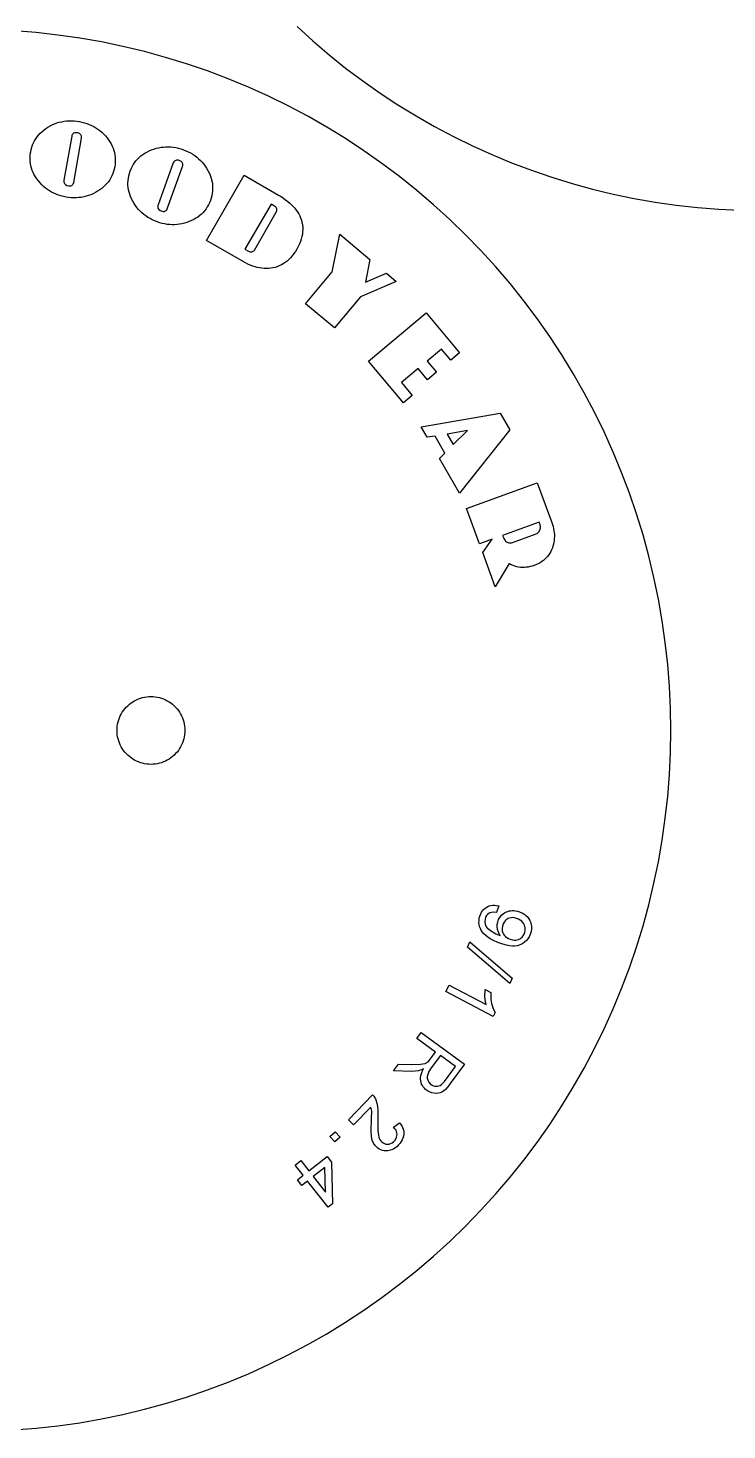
# Model space of a CAD drawing. Header units: metres. Extents: x -31 to 101, y -31 to 83.
# Drawn here: x 2.6 to 33.5, y -30.9 to 31.1 of the extents above; entities that cross this region are included whole.
import ezdxf

# ---------------------------------------------------------------- set-up
doc = ezdxf.new("R2010")
doc.units = ezdxf.units.M

msp = doc.modelspace()

# ---------------------------------------------------------------- linework, layer by layer
for p, q in [((14.4636, 31.131), (15.1606, 30.4967)), ((2.91734, 30.8624), (1.9465, 30.9388)), ((3.88533, 30.7556), (2.91734, 30.8624)), ((4.84946, 30.6183), (3.88533, 30.7556)), ((5.80881, 30.4509), (4.84946, 30.6183)), ((6.76244, 30.2534), (5.80881, 30.4509)), ((15.1606, 30.4967), (15.8773, 29.8846)), ((7.70938, 30.0261), (6.76244, 30.2534)), ((8.64871, 29.7691), (7.70938, 30.0261)), ((9.57951, 29.4827), (8.64871, 29.7691)), ((15.8773, 29.8846), (16.6128, 29.2954)), ((10.5009, 29.1673), (9.57951, 29.4827)), ((11.4118, 28.8231), (10.5009, 29.1673)), ((16.6128, 29.2954), (17.3665, 28.7295)), ((12.3116, 28.4504), (11.4118, 28.8231)), ((17.3665, 28.7295), (18.1375, 28.1876)), ((13.1992, 28.0496), (12.3116, 28.4504)), ((14.0737, 27.6212), (13.1992, 28.0496)), ((18.1375, 28.1876), (18.9252, 27.6702)), ((14.9344, 27.1655), (14.0737, 27.6212)), ((18.9252, 27.6702), (19.7288, 27.1777)), ((3.34296, 26.616), (3.43759, 26.6773)), ((3.43759, 26.6773), (3.53613, 26.7337)), ((3.53613, 26.7337), (3.63614, 26.784)), ((3.63614, 26.784), (3.73759, 26.828)), ((3.73759, 26.828), (3.84053, 26.8659)), ((3.84053, 26.8659), (3.94492, 26.8977)), ((3.94492, 26.8977), (4.05077, 26.9232)), ((4.05077, 26.9232), (4.15808, 26.9427)), ((4.15808, 26.9427), (4.26685, 26.9559)), ((4.26685, 26.9559), (4.37709, 26.9631)), ((4.37709, 26.9631), (4.48878, 26.964)), ((4.48878, 26.964), (4.60194, 26.9588)), ((4.60194, 26.9588), (4.71657, 26.9474)), ((4.71657, 26.9474), (4.83263, 26.9299)), ((4.83263, 26.9299), (4.94785, 26.9067)), ((4.94785, 26.9067), (5.05956, 26.8781)), ((5.05956, 26.8781), (5.16776, 26.8443)), ((5.16776, 26.8443), (5.27248, 26.8052)), ((5.27248, 26.8052), (5.37367, 26.7608)), ((5.37367, 26.7608), (5.47137, 26.7111)), ((5.47137, 26.7111), (5.56555, 26.6561)), ((15.7803, 26.683), (14.9344, 27.1655)), ((16.6106, 26.1742), (15.7803, 26.683)), ((19.7288, 27.1777), (20.5474, 26.7108)), ((20.5474, 26.7108), (21.3803, 26.2698)), ((2.80348, 25.9903), (2.84976, 26.0816)), ((2.84976, 26.0816), (2.90208, 26.1692)), ((2.90208, 26.1692), (2.96045, 26.253)), ((2.96045, 26.253), (3.02486, 26.3331)), ((3.02486, 26.3331), (3.09531, 26.4094)), ((3.09531, 26.4094), (3.17183, 26.482)), ((3.17183, 26.482), (3.25436, 26.5509)), ((3.25436, 26.5509), (3.34296, 26.616)), ((4.49271, 26.2844), (4.14859, 24.3404)), ((4.50708, 26.3261), (4.49271, 26.2844)), ((4.52632, 26.361), (4.50708, 26.3261)), ((4.55037, 26.3892), (4.52632, 26.361)), ((4.57927, 26.4106), (4.55037, 26.3892)), ((4.61302, 26.4253), (4.57927, 26.4106)), ((4.58296, 24.2316), (4.9295, 26.1913)), ((4.6516, 26.4332), (4.61302, 26.4253)), ((4.69501, 26.4344), (4.6516, 26.4332)), ((4.75992, 26.4256), (4.69501, 26.4344)), ((4.8053, 26.4127), (4.75992, 26.4256)), ((4.84378, 26.3951), (4.8053, 26.4127)), ((4.87534, 26.3728), (4.84378, 26.3951)), ((4.89999, 26.3459), (4.87534, 26.3728)), ((4.91772, 26.3142), (4.89999, 26.3459)), ((4.92856, 26.278), (4.91772, 26.3142)), ((4.9325, 26.237), (4.92856, 26.278)), ((4.9295, 26.1913), (4.9325, 26.237)), ((5.56555, 26.6561), (5.65625, 26.5959)), ((5.65625, 26.5959), (5.74344, 26.5304)), ((5.74344, 26.5304), (5.82713, 26.4596)), ((5.82713, 26.4596), (5.90732, 26.3835)), ((5.90732, 26.3835), (5.98399, 26.3021)), ((5.98399, 26.3021), (6.05716, 26.2154)), ((6.05716, 26.2154), (6.12512, 26.1254)), ((6.12512, 26.1254), (6.18608, 26.0339)), ((17.4246, 25.6395), (16.6106, 26.1742)), ((21.3803, 26.2698), (22.2266, 25.8552)), ((2.6546, 25.3741), (2.66322, 25.4801)), ((2.66322, 25.4801), (2.67882, 25.5875)), ((2.67882, 25.5875), (2.70091, 25.6938)), ((2.70091, 25.6938), (2.72906, 25.7964)), ((2.72906, 25.7964), (2.76326, 25.8952)), ((2.76326, 25.8952), (2.80348, 25.9903)), ((6.18608, 26.0339), (6.24013, 25.941)), ((6.24013, 25.941), (6.28717, 25.8466)), ((6.28717, 25.8466), (6.32727, 25.7508)), ((6.32727, 25.7508), (6.3604, 25.6535)), ((6.3604, 25.6535), (6.38658, 25.5548)), ((6.38658, 25.5548), (6.40579, 25.4546)), ((6.40579, 25.4546), (6.41805, 25.3529)), ((7.55161, 25.4078), (7.63425, 25.4707)), ((7.63425, 25.4707), (7.7222, 25.5289)), ((7.7222, 25.5289), (7.81544, 25.5824)), ((7.81544, 25.5824), (7.91399, 25.6311)), ((7.91399, 25.6311), (8.01784, 25.6751)), ((8.01784, 25.6751), (8.12468, 25.7135)), ((8.12468, 25.7135), (8.23187, 25.7456)), ((8.23187, 25.7456), (8.33945, 25.7714)), ((8.33945, 25.7714), (8.4474, 25.7908)), ((8.4474, 25.7908), (8.55571, 25.804)), ((8.55571, 25.804), (8.6644, 25.8108)), ((8.6644, 25.8108), (8.77345, 25.8113)), ((8.77345, 25.8113), (8.88287, 25.8055)), ((8.88287, 25.8055), (8.99268, 25.7934)), ((8.99268, 25.7934), (9.10284, 25.7749)), ((9.10284, 25.7749), (9.21338, 25.7501)), ((9.21338, 25.7501), (9.3243, 25.719)), ((9.3243, 25.719), (9.43555, 25.6816)), ((9.43555, 25.6816), (9.54498, 25.6387)), ((9.54498, 25.6387), (9.65002, 25.5912)), ((9.65002, 25.5912), (9.75072, 25.5391)), ((9.75072, 25.5391), (9.84705, 25.4824)), ((9.84705, 25.4824), (9.939, 25.4211)), ((18.2213, 25.0795), (17.4246, 25.6395)), ((22.2266, 25.8552), (23.0856, 25.4674)), ((23.0856, 25.4674), (23.9563, 25.1067)), ((2.65294, 25.2695), (2.6546, 25.3741)), ((2.65822, 25.1665), (2.65294, 25.2695)), ((2.67047, 25.0648), (2.65822, 25.1665)), ((2.68968, 24.9646), (2.67047, 25.0648)), ((2.71587, 24.8659), (2.68968, 24.9646)), ((2.74899, 24.7686), (2.71587, 24.8659)), ((6.37546, 24.8261), (6.3474, 24.7241)), ((6.39745, 24.9318), (6.37546, 24.8261)), ((6.41304, 25.0393), (6.39745, 24.9318)), ((6.42168, 25.1453), (6.41304, 25.0393)), ((6.41805, 25.3529), (6.42334, 25.2498)), ((6.42334, 25.2498), (6.42168, 25.1453)), ((7.08136, 24.7336), (7.12157, 24.8345)), ((7.12157, 24.8345), (7.1671, 24.9306)), ((7.1671, 24.9306), (7.21794, 25.022)), ((7.21794, 25.022), (7.27405, 25.1086)), ((7.27405, 25.1086), (7.33549, 25.1905)), ((7.33549, 25.1905), (7.40222, 25.2677)), ((7.40222, 25.2677), (7.47426, 25.3401)), ((7.47426, 25.3401), (7.55161, 25.4078)), ((8.98868, 25.1049), (8.31223, 23.2502)), ((8.72112, 23.0677), (9.40269, 24.9374)), ((9.01009, 25.1435), (8.98868, 25.1049)), ((9.0351, 25.1745), (9.01009, 25.1435)), ((9.06367, 25.1981), (9.0351, 25.1745)), ((9.09586, 25.2142), (9.06367, 25.1981)), ((9.13164, 25.2228), (9.09586, 25.2142)), ((9.17102, 25.2239), (9.13164, 25.2228)), ((9.21396, 25.2175), (9.17102, 25.2239)), ((9.27637, 25.1976), (9.21396, 25.2175)), ((9.31882, 25.177), (9.27637, 25.1976)), ((9.35364, 25.153), (9.31882, 25.177)), ((9.38086, 25.1255), (9.35364, 25.153)), ((9.40045, 25.0947), (9.38086, 25.1255)), ((9.41245, 25.0605), (9.40045, 25.0947)), ((9.40269, 24.9374), (9.41356, 24.9819)), ((9.41681, 25.0229), (9.41245, 25.0605)), ((9.41356, 24.9819), (9.41681, 25.0229)), ((9.939, 25.4211), (10.0266, 25.3552)), ((10.0266, 25.3552), (10.1098, 25.2847)), ((10.1098, 25.2847), (10.1886, 25.2097)), ((10.1886, 25.2097), (10.2631, 25.13)), ((10.2631, 25.13), (10.3333, 25.0457)), ((10.3333, 25.0457), (10.399, 24.9568)), ((10.399, 24.9568), (10.4604, 24.8634)), ((10.4604, 24.8634), (10.5174, 24.7654)), ((19.0001, 24.4948), (18.2213, 25.0795)), ((23.9563, 25.1067), (24.8379, 24.7736)), ((2.78909, 24.6728), (2.74899, 24.7686)), ((2.83615, 24.5784), (2.78909, 24.6728)), ((2.89018, 24.4854), (2.83615, 24.5784)), ((2.95116, 24.394), (2.89018, 24.4854)), ((3.0191, 24.304), (2.95116, 24.394)), ((3.09242, 24.2173), (3.0191, 24.304)), ((3.1692, 24.1359), (3.09242, 24.2173)), ((4.14859, 24.3404), (4.1449, 24.3105)), ((4.1449, 24.3105), (4.15076, 24.2425)), ((4.15076, 24.2425), (4.17441, 24.1893)), ((4.17441, 24.1893), (4.21878, 24.1411)), ((4.54944, 24.1565), (4.56865, 24.1908)), ((4.56865, 24.1908), (4.58296, 24.2316)), ((6.05186, 24.1889), (5.98141, 24.1126)), ((6.11626, 24.2689), (6.05186, 24.1889)), ((6.17461, 24.3526), (6.11626, 24.2689)), ((6.22688, 24.4399), (6.17461, 24.3526)), ((6.27312, 24.531), (6.22688, 24.4399)), ((6.31329, 24.6257), (6.27312, 24.531)), ((6.3474, 24.7241), (6.31329, 24.6257)), ((6.98236, 24.2203), (6.98795, 24.3225)), ((6.98389, 24.1183), (6.98236, 24.2203)), ((6.98795, 24.3225), (7.00064, 24.425)), ((7.00064, 24.425), (7.02045, 24.5276)), ((7.02045, 24.5276), (7.04733, 24.6305)), ((7.04733, 24.6305), (7.08136, 24.7336)), ((10.4608, 21.6732), (12.1248, 24.5554)), ((10.5174, 24.7654), (10.5687, 24.6649)), ((10.5687, 24.6649), (10.6129, 24.5642)), ((10.6129, 24.5642), (10.6499, 24.4633)), ((10.6499, 24.4633), (10.6799, 24.3622)), ((10.6799, 24.3622), (10.7027, 24.2609)), ((10.7027, 24.2609), (10.7185, 24.1593)), ((12.1248, 24.5554), (13.6429, 23.6789)), ((19.7601, 23.8859), (19.0001, 24.4948)), ((24.8379, 24.7736), (25.7295, 24.4683)), ((25.7295, 24.4683), (26.6303, 24.1912)), ((26.6303, 24.1912), (27.5393, 23.9425)), ((3.24948, 24.0598), (3.1692, 24.1359)), ((3.33325, 23.989), (3.24948, 24.0598)), ((3.42049, 23.9234), (3.33325, 23.989)), ((3.51118, 23.8632), (3.42049, 23.9234)), ((3.60539, 23.8082), (3.51118, 23.8632)), ((3.70305, 23.7585), (3.60539, 23.8082)), ((3.80421, 23.7141), (3.70305, 23.7585)), ((3.90884, 23.6751), (3.80421, 23.7141)), ((4.01697, 23.6413), (3.90884, 23.6751)), ((4.12857, 23.6127), (4.01697, 23.6413)), ((4.24362, 23.5895), (4.12857, 23.6127)), ((4.21878, 24.1411), (4.28564, 24.103)), ((4.35985, 23.572), (4.24362, 23.5895)), ((4.28564, 24.103), (4.3797, 24.0852)), ((4.47458, 23.5606), (4.35985, 23.572)), ((4.3797, 24.0852), (4.42346, 24.0862)), ((4.42346, 24.0862), (4.46233, 24.0938)), ((4.46233, 24.0938), (4.49628, 24.1081)), ((4.49628, 24.1081), (4.52531, 24.129)), ((4.52531, 24.129), (4.54944, 24.1565)), ((4.80994, 23.5637), (4.69963, 23.5564)), ((4.91876, 23.5771), (4.80994, 23.5637)), ((5.02608, 23.5966), (4.91876, 23.5771)), ((5.13194, 23.6224), (5.02608, 23.5966)), ((5.23633, 23.6544), (5.13194, 23.6224)), ((5.33922, 23.6925), (5.23633, 23.6544)), ((5.44063, 23.7368), (5.33922, 23.6925)), ((5.54057, 23.7873), (5.44063, 23.7368)), ((5.63902, 23.844), (5.54057, 23.7873)), ((5.7337, 23.9056), (5.63902, 23.844)), ((5.82233, 23.971), (5.7337, 23.9056)), ((5.90491, 24.0399), (5.82233, 23.971)), ((5.98141, 24.1126), (5.90491, 24.0399)), ((6.99252, 24.0165), (6.98389, 24.1183)), ((7.00826, 23.9149), (6.99252, 24.0165)), ((7.0311, 23.8136), (7.00826, 23.9149)), ((7.06107, 23.7125), (7.0311, 23.8136)), ((7.09813, 23.6116), (7.06107, 23.7125)), ((7.1423, 23.5109), (7.09813, 23.6116)), ((10.6906, 23.6482), (10.6637, 23.5453)), ((10.7104, 23.7508), (10.6906, 23.6482)), ((10.723, 23.8533), (10.7104, 23.7508)), ((10.7185, 24.1593), (10.7271, 24.0575)), ((10.7286, 23.9555), (10.723, 23.8533)), ((10.7271, 24.0575), (10.7286, 23.9555)), ((13.6429, 23.6789), (13.7546, 23.6118)), ((13.7546, 23.6118), (13.8602, 23.543)), ((20.5007, 23.2534), (19.7601, 23.8859)), ((27.5393, 23.9425), (28.4557, 23.7225)), ((28.4557, 23.7225), (29.3786, 23.5314)), ((4.58784, 23.5554), (4.47458, 23.5606)), ((4.69963, 23.5564), (4.58784, 23.5554)), ((7.19357, 23.4105), (7.1423, 23.5109)), ((7.25073, 23.3124), (7.19357, 23.4105)), ((7.31221, 23.2189), (7.25073, 23.3124)), ((7.37805, 23.13), (7.31221, 23.2189)), ((7.44824, 23.0457), (7.37805, 23.13)), ((7.52277, 22.966), (7.44824, 23.0457)), ((7.60164, 22.8909), (7.52277, 22.966)), ((8.30341, 23.2214), (8.29736, 23.1534)), ((8.29736, 23.1534), (8.31142, 23.097)), ((8.31223, 23.2502), (8.30341, 23.2214)), ((8.31142, 23.097), (8.34674, 23.0417)), ((8.34674, 23.0417), (8.40598, 22.9926)), ((8.40598, 22.9926), (8.49551, 22.9588)), ((8.49551, 22.9588), (8.53879, 22.9521)), ((8.53879, 22.9521), (8.57837, 22.9529)), ((8.57837, 22.9529), (8.61429, 22.961)), ((8.61429, 22.961), (8.64651, 22.9766)), ((8.64651, 22.9766), (8.67506, 22.9995)), ((8.67506, 22.9995), (8.69992, 23.0299)), ((8.69992, 23.0299), (8.72112, 23.0677)), ((10.3762, 22.9874), (10.3096, 22.9104)), ((10.4376, 23.069), (10.3762, 22.9874)), ((10.4936, 23.1553), (10.4376, 23.069)), ((10.5443, 23.2462), (10.4936, 23.1553)), ((10.5896, 23.3419), (10.5443, 23.2462)), ((10.6296, 23.4422), (10.5896, 23.3419)), ((10.6637, 23.5453), (10.6296, 23.4422)), ((13.3114, 23.2826), (12.1564, 21.282)), ((13.4706, 23.1892), (13.3114, 23.2826)), ((13.5079, 23.1604), (13.4706, 23.1892)), ((13.5372, 23.13), (13.5079, 23.1604)), ((13.5583, 23.0981), (13.5372, 23.13)), ((13.5424, 22.9148), (13.5618, 22.9546)), ((13.5713, 23.0645), (13.5583, 23.0981)), ((13.5618, 22.9546), (13.5731, 22.9928)), ((13.5762, 23.0294), (13.5713, 23.0645)), ((13.5731, 22.9928), (13.5762, 23.0294)), ((13.8602, 23.543), (13.9596, 23.4724)), ((13.9596, 23.4724), (14.0529, 23.4002)), ((14.0529, 23.4002), (14.1402, 23.3262)), ((14.1402, 23.3262), (14.2213, 23.2505)), ((14.2213, 23.2505), (14.2964, 23.1731)), ((14.2964, 23.1731), (14.3653, 23.0939)), ((14.3653, 23.0939), (14.4281, 23.013)), ((14.4281, 23.013), (14.4848, 22.9305)), ((21.2209, 22.598), (20.5007, 23.2534)), ((29.3786, 23.5314), (30.307, 23.3694)), ((30.307, 23.3694), (31.24, 23.2366)), ((31.24, 23.2366), (32.1768, 23.1331)), ((32.1768, 23.1331), (33.1163, 23.0592)), ((33.1163, 23.0592), (34.0577, 23.0148)), ((7.68486, 22.8204), (7.60164, 22.8909)), ((7.77243, 22.7545), (7.68486, 22.8204)), ((7.86433, 22.6933), (7.77243, 22.7545)), ((7.9606, 22.6366), (7.86433, 22.6933)), ((8.0612, 22.5845), (7.9606, 22.6366)), ((8.16615, 22.5371), (8.0612, 22.5845)), ((8.27542, 22.4942), (8.16615, 22.5371)), ((8.38684, 22.4568), (8.27542, 22.4942)), ((8.49786, 22.4257), (8.38684, 22.4568)), ((8.60851, 22.4009), (8.49786, 22.4257)), ((8.71877, 22.3825), (8.60851, 22.4009)), ((8.82864, 22.3704), (8.71877, 22.3825)), ((8.93814, 22.3647), (8.82864, 22.3704)), ((9.04724, 22.3654), (8.93814, 22.3647)), ((9.15596, 22.3724), (9.04724, 22.3654)), ((9.26431, 22.3857), (9.15596, 22.3724)), ((9.37227, 22.4054), (9.26431, 22.3857)), ((9.47984, 22.4314), (9.37227, 22.4054)), ((9.58702, 22.4638), (9.47984, 22.4314)), ((9.69383, 22.5026), (9.58702, 22.4638)), ((9.79778, 22.5468), (9.69383, 22.5026)), ((9.89639, 22.5957), (9.79778, 22.5468)), ((9.98969, 22.6493), (9.89639, 22.5957)), ((10.0777, 22.7076), (9.98969, 22.6493)), ((10.1603, 22.7705), (10.0777, 22.7076)), ((10.2376, 22.8381), (10.1603, 22.7705)), ((10.3096, 22.9104), (10.2376, 22.8381)), ((12.5759, 21.243), (13.5424, 22.9148)), ((14.4848, 22.9305), (14.5354, 22.8461)), ((14.5354, 22.8461), (14.5799, 22.7601)), ((14.5799, 22.7601), (14.6183, 22.6723)), ((14.6183, 22.6723), (14.654, 22.5723)), ((14.654, 22.5723), (14.6816, 22.4713)), ((14.6816, 22.4713), (14.6924, 22.4203)), ((14.6924, 22.4203), (14.7012, 22.3692)), ((14.7012, 22.3692), (14.7079, 22.3177)), ((21.9203, 21.9203), (21.2209, 22.598)), ((14.6489, 21.7348), (14.6119, 21.6255)), ((14.6778, 21.8431), (14.6489, 21.7348)), ((14.6986, 21.9504), (14.6778, 21.8431)), ((14.7114, 22.0567), (14.6986, 21.9504)), ((14.7079, 22.3177), (14.7126, 22.266)), ((14.716, 22.1619), (14.7114, 22.0567)), ((14.7126, 22.266), (14.7153, 22.2141)), ((14.7153, 22.2141), (14.716, 22.1619)), ((16.02, 20.2762), (16.3609, 21.9457)), ((16.3609, 21.9457), (17.6908, 20.8298)), ((22.598, 21.2209), (21.9203, 21.9203)), ((12.0768, 20.7403), (10.4608, 21.6732)), ((12.1564, 21.282), (12.3131, 21.1916)), ((12.3131, 21.1916), (12.3412, 21.1802)), ((12.3412, 21.1802), (12.394, 21.1659)), ((12.394, 21.1659), (12.4307, 21.1628)), ((12.4307, 21.1628), (12.4648, 21.166)), ((12.4648, 21.166), (12.4963, 21.1756)), ((12.4963, 21.1756), (12.5254, 21.1917)), ((12.5254, 21.1917), (12.5519, 21.2142)), ((12.5519, 21.2142), (12.5759, 21.243)), ((14.3207, 21.0865), (14.2505, 20.9944)), ((14.388, 21.1854), (14.3207, 21.0865)), ((14.4525, 21.2912), (14.388, 21.1854)), ((14.5137, 21.4036), (14.4525, 21.2912)), ((14.5669, 21.5151), (14.5137, 21.4036)), ((14.6119, 21.6255), (14.5669, 21.5151)), ((23.2534, 20.5007), (22.598, 21.2209)), ((12.1844, 20.6809), (12.0768, 20.7403)), ((12.291, 20.6278), (12.1844, 20.6809)), ((12.3965, 20.5808), (12.291, 20.6278)), ((12.5009, 20.5401), (12.3965, 20.5808)), ((12.6042, 20.5056), (12.5009, 20.5401)), ((12.7064, 20.4774), (12.6042, 20.5056)), ((12.8075, 20.4553), (12.7064, 20.4774)), ((13.4903, 20.4765), (13.3915, 20.4535)), ((13.5861, 20.5065), (13.4903, 20.4765)), ((13.6792, 20.5434), (13.5861, 20.5065)), ((13.7693, 20.5871), (13.6792, 20.5434)), ((13.8567, 20.6378), (13.7693, 20.5871)), ((13.9411, 20.6953), (13.8567, 20.6378)), ((14.0228, 20.7598), (13.9411, 20.6953)), ((14.1015, 20.8311), (14.0228, 20.7598)), ((14.1774, 20.9093), (14.1015, 20.8311)), ((14.2505, 20.9944), (14.1774, 20.9093)), ((17.6908, 20.8298), (17.4953, 19.819)), ((23.8859, 19.7601), (23.2534, 20.5007)), ((12.9076, 20.4395), (12.8075, 20.4553)), ((13.0065, 20.4298), (12.9076, 20.4395)), ((13.1044, 20.4264), (13.0065, 20.4298)), ((13.2012, 20.4292), (13.1044, 20.4264)), ((13.2969, 20.4382), (13.2012, 20.4292)), ((13.3915, 20.4535), (13.2969, 20.4382)), ((14.8437, 18.8744), (16.02, 20.2762)), ((18.8513, 19.856), (17.2671, 19.1737)), ((17.4953, 19.819), (18.4208, 20.2173)), ((18.4208, 20.2173), (18.8513, 19.856)), ((24.4948, 19.0001), (23.8859, 19.7601)), ((16.1184, 17.8048), (14.8437, 18.8744)), ((17.2671, 19.1737), (16.1184, 17.8048)), ((25.0795, 18.2213), (24.4948, 19.0001)), ((17.6271, 16.3302), (20.1765, 18.4694)), ((20.1765, 18.4694), (21.6575, 16.7044)), ((25.6395, 17.4246), (25.0795, 18.2213)), ((26.1742, 16.6106), (25.6395, 17.4246)), ((20.8562, 16.8675), (20.2142, 16.3288)), ((21.2675, 16.3772), (20.8562, 16.8675)), ((19.1698, 14.4917), (17.6271, 16.3302)), ((20.2142, 16.3288), (20.6256, 15.8386)), ((21.6575, 16.7044), (21.2675, 16.3772)), ((26.683, 15.7803), (26.1742, 16.6106)), ((19.8243, 16.0017), (19.0866, 15.3827)), ((20.2357, 15.5114), (19.8243, 16.0017)), ((20.6256, 15.8386), (20.2357, 15.5114)), ((27.1655, 14.9344), (26.683, 15.7803)), ((19.0866, 15.3827), (19.5597, 14.8189)), ((27.6212, 14.0737), (27.1655, 14.9344)), ((19.5597, 14.8189), (19.1698, 14.4917)), ((19.9613, 13.4259), (23.4534, 14.0334)), ((23.4534, 14.0334), (23.8764, 13.3008)), ((28.0496, 13.1992), (27.6212, 14.0737)), ((20.2258, 12.9678), (19.9613, 13.4259)), ((22.0022, 13.2671), (21.1043, 13.1102)), ((21.1043, 13.1102), (21.3753, 12.6408)), ((21.3753, 12.6408), (22.0022, 13.2671)), ((23.8764, 13.3008), (21.6508, 10.4997)), ((28.4504, 12.3116), (28.0496, 13.1992)), ((20.5701, 13.0176), (20.2258, 12.9678)), ((21.0035, 12.2668), (20.5701, 13.0176)), ((20.7693, 12.0265), (21.0035, 12.2668)), ((21.6508, 10.4997), (20.7693, 12.0265)), ((28.8231, 11.4118), (28.4504, 12.3116)), ((29.1673, 10.5009), (28.8231, 11.4118)), ((21.9666, 9.81845), (25.0911, 10.9557)), ((25.0911, 10.9557), (25.7303, 9.1994)), ((29.4827, 9.57951), (29.1673, 10.5009)), ((22.5358, 8.25481), (21.9666, 9.81845)), ((29.7691, 8.64871), (29.4827, 9.57951)), ((25.1819, 9.21793), (23.5581, 8.62692)), ((23.997, 8.31052), (25.0358, 8.6882)), ((25.0358, 8.6882), (25.0901, 8.71628)), ((25.0901, 8.71628), (25.1362, 8.7538)), ((25.1362, 8.7538), (25.1738, 8.80077)), ((25.1738, 8.80077), (25.2073, 8.86749)), ((25.2251, 9.09264), (25.1819, 9.21793)), ((25.2073, 8.86749), (25.2302, 8.95061)), ((25.2349, 9.02217), (25.2251, 9.09264)), ((25.2302, 8.95061), (25.2349, 9.02217)), ((25.7303, 9.1994), (25.7618, 9.10666)), ((25.7618, 9.10666), (25.7884, 9.01497)), ((25.7884, 9.01497), (25.8102, 8.9243)), ((25.8102, 8.9243), (25.827, 8.83466)), ((25.827, 8.83466), (25.839, 8.74605)), ((25.839, 8.74605), (25.8461, 8.65848)), ((23.0977, 8.45934), (22.5358, 8.25481)), ((22.676, 7.86954), (23.0977, 8.45934)), ((23.5581, 8.62692), (23.591, 8.53801)), ((23.591, 8.53801), (23.6132, 8.48836)), ((23.6132, 8.48836), (23.6375, 8.44429)), ((23.6375, 8.44429), (23.664, 8.40581)), ((23.664, 8.40581), (23.6925, 8.37289)), ((23.6925, 8.37289), (23.7232, 8.34557)), ((23.7232, 8.34557), (23.756, 8.32382)), ((23.756, 8.32382), (23.7909, 8.30766)), ((23.7909, 8.30766), (23.8279, 8.29707)), ((23.8279, 8.29707), (23.867, 8.29207)), ((23.867, 8.29207), (23.9082, 8.29263)), ((23.9082, 8.29263), (23.9515, 8.29878)), ((23.9515, 8.29878), (23.997, 8.31052)), ((25.7589, 8.0743), (25.7258, 7.99049)), ((25.786, 8.15466), (25.7589, 8.0743)), ((25.8082, 8.23605), (25.786, 8.15466)), ((25.8255, 8.31848), (25.8082, 8.23605)), ((25.838, 8.40193), (25.8255, 8.31848)), ((25.8456, 8.4864), (25.838, 8.40193)), ((25.8483, 8.57193), (25.8456, 8.4864)), ((25.8461, 8.65848), (25.8483, 8.57193)), ((30.0261, 7.70938), (29.7691, 8.64871)), ((23.2307, 6.34537), (22.676, 7.86954)), ((25.2911, 7.46474), (25.2155, 7.4171)), ((25.3621, 7.5164), (25.2911, 7.46474)), ((25.4282, 7.57207), (25.3621, 7.5164)), ((25.4897, 7.63174), (25.4282, 7.57207)), ((25.5464, 7.69547), (25.4897, 7.63174)), ((25.5984, 7.7632), (25.5464, 7.69547)), ((25.6456, 7.83495), (25.5984, 7.7632)), ((25.6881, 7.91071), (25.6456, 7.83495)), ((25.7258, 7.99049), (25.6881, 7.91071)), ((30.2534, 6.76244), (30.0261, 7.70938)), ((23.8463, 7.37607), (23.2307, 6.34537)), ((23.8643, 7.36453), (23.8463, 7.37607)), ((23.9432, 7.32443), (23.8643, 7.36453)), ((24.0229, 7.29016), (23.9432, 7.32443)), ((24.1035, 7.26172), (24.0229, 7.29016)), ((24.1851, 7.23912), (24.1035, 7.26172)), ((24.2676, 7.22235), (24.1851, 7.23912)), ((24.3509, 7.21143), (24.2676, 7.22235)), ((24.4352, 7.20633), (24.3509, 7.21143)), ((24.5204, 7.20708), (24.4352, 7.20633)), ((24.6066, 7.21365), (24.5204, 7.20708)), ((24.6936, 7.22606), (24.6066, 7.21365)), ((24.7815, 7.24431), (24.6936, 7.22606)), ((24.8703, 7.26839), (24.7815, 7.24431)), ((24.9601, 7.29831), (24.8703, 7.26839)), ((25.05, 7.33389), (24.9601, 7.29831)), ((25.1351, 7.37349), (25.05, 7.33389)), ((25.2155, 7.4171), (25.1351, 7.37349)), ((30.4509, 5.80881), (30.2534, 6.76244)), ((30.6183, 4.84946), (30.4509, 5.80881)), ((30.7556, 3.88533), (30.6183, 4.84946)), ((30.8624, 2.91734), (30.7556, 3.88533)), ((30.9388, 1.9465), (30.8624, 2.91734)), ((30.9847, 0.973724), (30.9388, 1.9465)), ((7.11832, 1.21352), (7.19626, 1.26648)), ((7.19626, 1.26648), (7.27736, 1.31445)), ((7.27736, 1.31445), (7.36133, 1.35724)), ((7.36133, 1.35724), (7.4478, 1.39465)), ((7.4478, 1.39465), (7.53647, 1.42657)), ((7.53647, 1.42657), (7.62695, 1.45287)), ((7.62695, 1.45287), (7.71892, 1.47342)), ((7.71892, 1.47342), (7.812, 1.48816)), ((7.812, 1.48816), (7.90581, 1.49704)), ((7.90581, 1.49704), (8, 1.5)), ((8, 1.5), (8.09418, 1.49704)), ((8.09418, 1.49704), (8.18799, 1.48816)), ((8.18799, 1.48816), (8.28107, 1.47342)), ((8.28107, 1.47342), (8.37303, 1.45287)), ((8.37303, 1.45287), (8.46352, 1.42657)), ((8.46352, 1.42657), (8.55219, 1.39465)), ((8.55219, 1.39465), (8.63866, 1.35724)), ((8.63866, 1.35724), (8.72263, 1.31445)), ((8.72263, 1.31445), (8.80373, 1.26648)), ((8.80373, 1.26648), (8.88167, 1.21352)), ((6.60533, 0.552185), (6.64275, 0.638657)), ((6.64275, 0.638657), (6.68553, 0.722626)), ((6.68553, 0.722626), (6.73351, 0.803726)), ((6.73351, 0.803726), (6.78647, 0.881668)), ((6.78647, 0.881668), (6.84422, 0.956131)), ((6.84422, 0.956131), (6.90654, 1.02681)), ((6.90654, 1.02681), (6.97318, 1.09344)), ((6.97318, 1.09344), (7.04385, 1.15576)), ((7.04385, 1.15576), (7.11832, 1.21352)), ((8.88167, 1.21352), (8.95613, 1.15576)), ((8.95613, 1.15576), (9.02681, 1.09344)), ((9.02681, 1.09344), (9.09344, 1.02681)), ((9.09344, 1.02681), (9.15576, 0.956131)), ((9.15576, 0.956131), (9.21352, 0.881668)), ((9.21352, 0.881668), (9.26648, 0.803726)), ((9.26648, 0.803726), (9.31445, 0.722626)), ((9.31445, 0.722626), (9.35724, 0.638657)), ((9.35724, 0.638657), (9.39465, 0.552185)), ((31, 0), (30.9847, 0.973724)), ((6.5, 0), (6.50294, 0.094177)), ((6.50294, -0.094177), (6.5, 0)), ((6.50294, 0.094177), (6.51183, 0.187988)), ((6.51183, 0.187988), (6.52657, 0.281067)), ((6.52657, 0.281067), (6.54712, 0.373032)), ((6.54712, 0.373032), (6.57341, 0.463516)), ((6.57341, 0.463516), (6.60533, 0.552185)), ((9.39465, 0.552185), (9.42657, 0.463516)), ((9.42657, 0.463516), (9.45287, 0.373032)), ((9.45287, 0.373032), (9.47342, 0.281067)), ((9.47342, 0.281067), (9.48816, 0.187988)), ((9.48816, 0.187988), (9.49704, 0.094177)), ((9.49704, 0.094177), (9.5, 0)), ((9.5, 0), (9.49704, -0.094177)), ((30.9847, -0.973724), (31, 0)), ((6.51183, -0.187988), (6.50294, -0.094177)), ((6.52657, -0.281067), (6.51183, -0.187988)), ((6.54712, -0.373032), (6.52657, -0.281067)), ((6.57341, -0.463516), (6.54712, -0.373032)), ((6.60533, -0.552185), (6.57341, -0.463516)), ((6.64275, -0.638657), (6.60533, -0.552185)), ((9.39465, -0.552185), (9.35724, -0.638657)), ((9.42657, -0.463516), (9.39465, -0.552185)), ((9.45287, -0.373032), (9.42657, -0.463516)), ((9.47342, -0.281067), (9.45287, -0.373032)), ((9.48816, -0.187988), (9.47342, -0.281067)), ((9.49704, -0.094177), (9.48816, -0.187988)), ((6.68553, -0.722626), (6.64275, -0.638657)), ((6.73351, -0.803726), (6.68553, -0.722626)), ((6.78647, -0.881668), (6.73351, -0.803726)), ((6.84422, -0.956131), (6.78647, -0.881668)), ((6.90654, -1.02681), (6.84422, -0.956131)), ((6.97318, -1.09344), (6.90654, -1.02681)), ((7.04385, -1.15576), (6.97318, -1.09344)), ((7.11832, -1.21352), (7.04385, -1.15576)), ((7.19626, -1.26648), (7.11832, -1.21352)), ((8.88167, -1.21352), (8.80373, -1.26648)), ((8.95613, -1.15576), (8.88167, -1.21352)), ((9.02681, -1.09344), (8.95613, -1.15576)), ((9.09344, -1.02681), (9.02681, -1.09344)), ((9.15576, -0.956131), (9.09344, -1.02681)), ((9.21352, -0.881668), (9.15576, -0.956131)), ((9.26648, -0.803726), (9.21352, -0.881668)), ((9.31445, -0.722626), (9.26648, -0.803726)), ((9.35724, -0.638657), (9.31445, -0.722626)), ((30.9388, -1.9465), (30.9847, -0.973724)), ((7.27736, -1.31445), (7.19626, -1.26648)), ((7.36133, -1.35724), (7.27736, -1.31445)), ((7.4478, -1.39465), (7.36133, -1.35724)), ((7.53647, -1.42657), (7.4478, -1.39465)), ((7.62695, -1.45287), (7.53647, -1.42657)), ((7.71892, -1.47342), (7.62695, -1.45287)), ((7.812, -1.48816), (7.71892, -1.47342)), ((7.90581, -1.49704), (7.812, -1.48816)), ((8, -1.5), (7.90581, -1.49704)), ((8.09418, -1.49704), (8, -1.5)), ((8.18799, -1.48816), (8.09418, -1.49704)), ((8.28107, -1.47342), (8.18799, -1.48816)), ((8.37303, -1.45287), (8.28107, -1.47342)), ((8.46352, -1.42657), (8.37303, -1.45287)), ((8.55219, -1.39465), (8.46352, -1.42657)), ((8.63866, -1.35724), (8.55219, -1.39465)), ((8.72263, -1.31445), (8.63866, -1.35724)), ((8.80373, -1.26648), (8.72263, -1.31445)), ((30.8624, -2.91734), (30.9388, -1.9465)), ((30.7556, -3.88533), (30.8624, -2.91734)), ((30.6183, -4.84946), (30.7556, -3.88533)), ((30.4509, -5.80881), (30.6183, -4.84946)), ((30.2534, -6.76244), (30.4509, -5.80881)), ((30.0261, -7.70938), (30.2534, -6.76244)), ((22.5891, -8.11479), (22.626, -8.04239)), ((22.626, -8.04239), (22.6687, -7.97728)), ((22.6687, -7.97728), (22.7173, -7.91948)), ((22.7173, -7.91948), (22.7717, -7.86896)), ((22.7717, -7.86896), (22.8318, -7.82576)), ((22.8318, -7.82576), (22.8977, -7.78998)), ((22.8977, -7.78998), (22.9678, -7.76259)), ((22.9678, -7.76259), (23.0417, -7.7437)), ((23.0717, -8.04956), (22.9969, -8.06805)), ((23.0417, -7.7437), (23.1193, -7.73334)), ((23.1585, -8.04491), (23.0717, -8.04956)), ((23.1193, -7.73334), (23.2007, -7.73149)), ((23.2726, -8.05647), (23.1585, -8.04491)), ((23.2007, -7.73149), (23.2858, -7.73816)), ((23.288, -8.0592), (23.2726, -8.05647)), ((23.2858, -7.73816), (23.3975, -7.75848)), ((23.3975, -7.75848), (23.288, -8.0592)), ((23.6472, -8.0692), (23.7251, -8.0278)), ((23.7251, -8.0278), (23.7871, -8.00291)), ((23.7871, -8.00291), (23.8506, -7.98439)), ((23.8506, -7.98439), (23.9154, -7.97218)), ((23.9154, -7.97218), (23.9818, -7.96629)), ((23.9818, -7.96629), (24.0495, -7.96675)), ((24.0495, -7.96675), (24.1187, -7.97354)), ((24.1187, -7.97354), (24.2132, -7.99243)), ((24.2132, -7.99243), (24.3102, -8.02258)), ((24.3102, -8.02258), (24.4069, -8.06326)), ((29.7691, -8.64871), (30.0261, -7.70938)), ((22.5114, -8.49306), (22.5137, -8.40079)), ((22.5203, -8.58401), (22.5114, -8.49306)), ((22.5137, -8.40079), (22.5273, -8.30716)), ((22.5406, -8.67368), (22.5203, -8.58401)), ((22.5273, -8.30716), (22.5521, -8.21222)), ((22.5722, -8.76083), (22.5406, -8.67368)), ((22.5521, -8.21222), (22.5891, -8.11479)), ((22.7785, -8.35234), (22.7681, -8.46535)), ((22.7681, -8.46535), (22.7811, -8.56918)), ((22.8078, -8.25731), (22.7785, -8.35234)), ((22.7811, -8.56918), (22.812, -8.65099)), ((22.8429, -8.19124), (22.8078, -8.25731)), ((22.812, -8.65099), (22.8548, -8.71204)), ((22.8877, -8.13704), (22.8429, -8.19124)), ((22.9422, -8.09471), (22.8877, -8.13704)), ((22.9969, -8.06805), (22.9422, -8.09471)), ((23.3173, -8.69073), (23.3204, -8.58577)), ((23.3204, -8.58577), (23.3407, -8.48184)), ((23.3407, -8.48184), (23.383, -8.36775)), ((23.383, -8.36775), (23.4241, -8.29089)), ((23.4241, -8.29089), (23.4729, -8.22151)), ((23.4729, -8.22151), (23.5146, -8.17438)), ((23.5146, -8.17438), (23.577, -8.11807)), ((23.5465, -8.66824), (23.5338, -8.74078)), ((23.5504, -8.65353), (23.5465, -8.66824)), ((23.5846, -8.55939), (23.5504, -8.65353)), ((23.577, -8.11807), (23.6472, -8.0692)), ((23.623, -8.48582), (23.5846, -8.55939)), ((23.6678, -8.42355), (23.623, -8.48582)), ((23.7083, -8.3819), (23.6678, -8.42355)), ((23.7529, -8.34747), (23.7083, -8.3819)), ((23.8016, -8.3203), (23.7529, -8.34747)), ((23.8672, -8.29639), (23.8016, -8.3203)), ((23.9355, -8.28317), (23.8672, -8.29639)), ((24.0062, -8.28059), (23.9355, -8.28317)), ((24.0793, -8.28865), (24.0062, -8.28059)), ((24.1702, -8.31238), (24.0793, -8.28865)), ((24.2673, -8.35268), (24.1702, -8.31238)), ((24.3395, -8.39441), (24.2673, -8.35268)), ((24.4021, -8.44298), (24.3395, -8.39441)), ((24.4552, -8.49841), (24.4021, -8.44298)), ((24.4069, -8.06326), (24.473, -8.09868)), ((24.4989, -8.56068), (24.4552, -8.49841)), ((24.473, -8.09868), (24.5338, -8.13831)), ((24.5264, -8.61507), (24.4989, -8.56068)), ((24.5458, -8.67155), (24.5264, -8.61507)), ((24.5338, -8.13831), (24.5892, -8.18213)), ((24.5568, -8.73003), (24.5458, -8.67155)), ((24.5892, -8.18213), (24.6391, -8.23018)), ((24.6391, -8.23018), (24.6837, -8.28242)), ((24.6837, -8.28242), (24.7228, -8.33887)), ((24.7228, -8.33887), (24.7565, -8.39952)), ((24.7565, -8.39952), (24.7847, -8.46382)), ((24.7847, -8.46382), (24.8066, -8.52917)), ((24.8066, -8.52917), (24.8221, -8.59531)), ((24.8221, -8.59531), (24.8313, -8.6622)), ((24.8313, -8.6622), (24.8341, -8.72987)), ((29.4827, -9.57951), (29.7691, -8.64871)), ((22.615, -8.84436), (22.5722, -8.76083)), ((22.669, -8.92421), (22.615, -8.84436)), ((22.7342, -9.00043), (22.669, -8.92421)), ((22.8105, -9.07298), (22.7342, -9.00043)), ((22.9003, -9.14265), (22.8105, -9.07298)), ((22.8548, -8.71204), (22.9768, -8.81895)), ((23.0051, -9.20995), (22.9003, -9.14265)), ((22.9768, -8.81895), (23.2611, -8.99704)), ((23.1507, -9.28749), (23.0051, -9.20995)), ((23.348, -9.37363), (23.1507, -9.28749)), ((23.2611, -8.99704), (23.4561, -9.07387)), ((23.3339, -8.80957), (23.3173, -8.69073)), ((23.3685, -8.92105), (23.3339, -8.80957)), ((23.4201, -9.02219), (23.3685, -8.92105)), ((23.4561, -9.07387), (23.4201, -9.02219)), ((23.5338, -8.74078), (23.5323, -8.81155)), ((23.5323, -8.81155), (23.5419, -8.88058)), ((23.5419, -8.88058), (23.5628, -8.94786)), ((23.5628, -8.94786), (23.5949, -9.01279)), ((23.5949, -9.01279), (23.6283, -9.06036)), ((23.6283, -9.06036), (23.6795, -9.11382)), ((23.6795, -9.11382), (23.7412, -9.16055)), ((23.7412, -9.16055), (23.8135, -9.20058)), ((23.8135, -9.20058), (23.8961, -9.23381)), ((23.8961, -9.23381), (23.9957, -9.26091)), ((23.9957, -9.26091), (24.0744, -9.27148)), ((24.0744, -9.27148), (24.1494, -9.27113)), ((24.1494, -9.27113), (24.2205, -9.25989)), ((24.2205, -9.25989), (24.2878, -9.23773)), ((24.2878, -9.23773), (24.3376, -9.21236)), ((24.3376, -9.21236), (24.3828, -9.18011)), ((24.3828, -9.18011), (24.4235, -9.14102)), ((24.4235, -9.14102), (24.4679, -9.08253)), ((24.4679, -9.08253), (24.5052, -9.01335)), ((24.5052, -9.01335), (24.5353, -8.93355)), ((24.6091, -9.29135), (24.5323, -9.36317)), ((24.5353, -8.93355), (24.554, -8.85283)), ((24.554, -8.85283), (24.5596, -8.79045)), ((24.5596, -8.79045), (24.5568, -8.73003)), ((24.6752, -9.21109), (24.6091, -9.29135)), ((24.7305, -9.12239), (24.6752, -9.21109)), ((24.7751, -9.02522), (24.7305, -9.12239)), ((24.8042, -8.93748), (24.7751, -9.02522)), ((24.8205, -8.86751), (24.8042, -8.93748)), ((24.8305, -8.79829), (24.8205, -8.86751)), ((24.8341, -8.72987), (24.8305, -8.79829)), ((22.0014, -9.59024), (22.1088, -9.34904)), ((23.8783, -11.1965), (22.0014, -9.59024)), ((22.1088, -9.34904), (23.9857, -10.9553)), ((23.5616, -9.45023), (23.348, -9.37363)), ((23.7279, -9.49727), (23.5616, -9.45023)), ((23.8776, -9.52669), (23.7279, -9.49727)), ((23.9896, -9.53775), (23.8776, -9.52669)), ((24.0901, -9.53659), (23.9896, -9.53775)), ((24.2003, -9.52126), (24.0901, -9.53659)), ((24.287, -9.49832), (24.2003, -9.52126)), ((24.3689, -9.4662), (24.287, -9.49832)), ((24.446, -9.42487), (24.3689, -9.4662)), ((24.5323, -9.36317), (24.446, -9.42487)), ((29.1673, -10.5009), (29.4827, -9.57951)), ((28.8231, -11.4118), (29.1673, -10.5009)), ((23.9857, -10.9553), (23.8783, -11.1965)), ((21.0442, -11.5429), (21.1944, -11.2604)), ((23.135, -12.6546), (21.0442, -11.5429)), ((21.1944, -11.2604), (22.8234, -12.1266)), ((22.7739, -11.7619), (22.7857, -11.4542)), ((22.7998, -12.0236), (22.7739, -11.7619)), ((22.7857, -11.4542), (23.0329, -11.5856)), ((23.0329, -11.5856), (23.0299, -11.7088)), ((23.0299, -11.7088), (23.0417, -11.9066)), ((28.4504, -12.3116), (28.8231, -11.4118)), ((22.8234, -12.1266), (22.7998, -12.0236)), ((23.0417, -11.9066), (23.0705, -12.0765)), ((23.0705, -12.0765), (23.1196, -12.2483)), ((23.1196, -12.2483), (23.1745, -12.3778)), ((23.1745, -12.3778), (23.2317, -12.4728)), ((28.0496, -13.1992), (28.4504, -12.3116)), ((23.2317, -12.4728), (23.135, -12.6546)), ((19.7675, -13.6236), (19.9556, -13.3647)), ((20.5959, -14.2255), (19.7675, -13.6236)), ((19.9556, -13.3647), (21.8713, -14.7566)), ((27.6212, -14.0737), (28.0496, -13.1992)), ((20.2651, -14.6587), (20.5959, -14.2255)), ((27.1655, -14.9344), (27.6212, -14.0737)), ((18.7283, -15.0539), (18.9464, -14.7538)), ((18.9464, -14.7538), (19.5113, -14.7724)), ((19.5113, -14.7724), (19.9283, -14.7669)), ((19.9283, -14.7669), (20.1335, -14.7289)), ((20.1335, -14.7289), (20.2651, -14.6587)), ((20.803, -14.3759), (20.4022, -14.9277)), ((21.4762, -14.865), (20.803, -14.3759)), ((20.9933, -15.527), (21.4762, -14.865)), ((21.8713, -14.7566), (21.2448, -15.619)), ((19.5429, -15.0829), (18.7283, -15.0539)), ((19.8373, -15.0539), (19.5429, -15.0829)), ((19.9998, -14.9991), (19.8373, -15.0539)), ((19.9274, -15.4256), (19.93, -15.3463)), ((19.9349, -15.5017), (19.9274, -15.4256)), ((19.93, -15.3463), (19.9426, -15.2637)), ((19.9426, -15.2637), (19.9652, -15.1779)), ((19.9652, -15.1779), (19.9979, -15.0889)), ((19.9979, -15.0889), (20.0528, -14.973)), ((20.0528, -14.973), (19.9998, -14.9991)), ((20.2446, -15.2127), (20.2254, -15.301)), ((20.2254, -15.301), (20.2258, -15.3856)), ((20.2258, -15.3856), (20.2457, -15.4665)), ((20.2972, -15.0921), (20.2446, -15.2127)), ((20.2457, -15.4665), (20.2922, -15.5565)), ((20.4022, -14.9277), (20.2972, -15.0921)), ((26.683, -15.7803), (27.1655, -14.9344)), ((16.7361, -17.2186), (17.8031, -16.1137)), ((17.8031, -16.1137), (17.8669, -16.1805)), ((19.9516, -15.5744), (19.9349, -15.5017)), ((19.9761, -15.6432), (19.9516, -15.5744)), ((20.0083, -15.7079), (19.9761, -15.6432)), ((20.0483, -15.7686), (20.0083, -15.7079)), ((20.0961, -15.8251), (20.0483, -15.7686)), ((20.1516, -15.8776), (20.0961, -15.8251)), ((20.2368, -15.9406), (20.1516, -15.8776)), ((20.3297, -15.9914), (20.2368, -15.9406)), ((20.2922, -15.5565), (20.3577, -15.6316)), ((20.4268, -16.0275), (20.3297, -15.9914)), ((20.3577, -15.6316), (20.4385, -15.6896)), ((20.5283, -16.0487), (20.4268, -16.0275)), ((20.4385, -15.6896), (20.4962, -15.7165)), ((20.4962, -15.7165), (20.5555, -15.7331)), ((20.6313, -16.0547), (20.5283, -16.0487)), ((20.5555, -15.7331), (20.6165, -15.7394)), ((20.6165, -15.7394), (20.6792, -15.7354)), ((20.7151, -16.0467), (20.6313, -16.0547)), ((20.6792, -15.7354), (20.7431, -15.7208)), ((20.7942, -16.0266), (20.7151, -16.0467)), ((20.7431, -15.7208), (20.7939, -15.6995)), ((20.7939, -15.6995), (20.8568, -15.6606)), ((20.8688, -15.9943), (20.7942, -16.0266)), ((20.8568, -15.6606), (20.9192, -15.6081)), ((20.9398, -15.9495), (20.8688, -15.9943)), ((20.9192, -15.6081), (20.9933, -15.527)), ((21.0265, -15.8762), (20.9398, -15.9495)), ((21.1321, -15.7632), (21.0265, -15.8762)), ((21.2448, -15.619), (21.1321, -15.7632)), ((26.1742, -16.6106), (26.683, -15.7803)), ((17.7234, -16.6568), (16.9663, -17.4409)), ((17.7649, -16.8414), (17.7234, -16.6568)), ((17.8669, -16.1805), (17.9409, -16.2961)), ((17.9409, -16.2961), (18.0014, -16.5232)), ((18.0014, -16.5232), (18.0314, -16.7734)), ((25.6395, -17.4246), (26.1742, -16.6106)), ((16.9663, -17.4409), (16.7361, -17.2186)), ((17.7408, -17.7272), (17.7574, -17.1658)), ((17.7574, -17.1658), (17.7649, -16.8414)), ((18.0314, -16.7734), (18.0305, -17.1494)), ((18.0305, -17.1494), (18.0397, -17.697)), ((18.7333, -17.5459), (19.0016, -17.3601)), ((19.0016, -17.3601), (19.0457, -17.4153)), ((15.9192, -17.9615), (16.157, -17.7474)), ((16.1333, -18.1993), (15.9192, -17.9615)), ((16.157, -17.7474), (16.3711, -17.9852)), ((17.7592, -17.9649), (17.7408, -17.7272)), ((17.7937, -18.1171), (17.7592, -17.9649)), ((18.0397, -17.697), (18.062, -17.9051)), ((18.062, -17.9051), (18.085, -17.995)), ((18.795, -17.6145), (18.7333, -17.5459)), ((18.8413, -17.6852), (18.795, -17.6145)), ((18.8681, -17.7456), (18.8413, -17.6852)), ((18.8842, -17.8074), (18.8681, -17.7456)), ((18.8689, -17.9934), (18.8843, -17.933)), ((18.8895, -17.8706), (18.8842, -17.8074)), ((18.8843, -17.933), (18.8895, -17.8706)), ((19.0457, -17.4153), (19.0952, -17.4896)), ((19.0952, -17.4896), (19.1343, -17.5646)), ((19.1343, -17.5646), (19.1629, -17.6404)), ((19.1729, -17.95), (19.1499, -18.027)), ((19.1629, -17.6404), (19.1811, -17.7169)), ((19.186, -17.8722), (19.1729, -17.95)), ((19.1811, -17.7169), (19.1888, -17.7942)), ((19.1888, -17.7942), (19.186, -17.8722)), ((25.0795, -18.2213), (25.6395, -17.4246)), ((16.3711, -17.9852), (16.1333, -18.1993)), ((17.8517, -18.2529), (17.7937, -18.1171)), ((17.9241, -18.36), (17.8517, -18.2529)), ((17.9748, -18.4148), (17.9241, -18.36)), ((18.0373, -18.4688), (17.9748, -18.4148)), ((18.1031, -18.5132), (18.0373, -18.4688)), ((18.085, -17.995), (18.118, -18.0742)), ((18.1723, -18.5481), (18.1031, -18.5132)), ((18.118, -18.0742), (18.1609, -18.1427)), ((18.1609, -18.1427), (18.2132, -18.2)), ((18.2448, -18.5734), (18.1723, -18.5481)), ((18.2132, -18.2), (18.2693, -18.243)), ((18.3205, -18.5891), (18.2448, -18.5734)), ((18.2693, -18.243), (18.33, -18.2737)), ((18.3996, -18.5953), (18.3205, -18.5891)), ((18.33, -18.2737), (18.3952, -18.2921)), ((18.3952, -18.2921), (18.4649, -18.298)), ((18.4815, -18.5919), (18.3996, -18.5953)), ((18.4649, -18.298), (18.5365, -18.2913)), ((18.5424, -18.5824), (18.4815, -18.5919)), ((18.5365, -18.2913), (18.6048, -18.2712)), ((18.6022, -18.5667), (18.5424, -18.5824)), ((18.661, -18.545), (18.6022, -18.5667)), ((18.6048, -18.2712), (18.6698, -18.2376)), ((18.7379, -18.5066), (18.661, -18.545)), ((18.6698, -18.2376), (18.7314, -18.1906)), ((18.7314, -18.1906), (18.7988, -18.1189)), ((18.813, -18.4573), (18.7379, -18.5066)), ((18.7988, -18.1189), (18.8432, -18.0517)), ((18.8864, -18.3971), (18.813, -18.4573)), ((18.8432, -18.0517), (18.8689, -17.9934)), ((18.9576, -18.3266), (18.8864, -18.3971)), ((19.0207, -18.253), (18.9576, -18.3266)), ((19.0737, -18.1785), (19.0207, -18.253)), ((19.1168, -18.1032), (19.0737, -18.1785)), ((19.1499, -18.027), (19.1168, -18.1032)), ((24.4948, -19.0001), (25.0795, -18.2213)), ((14.3786, -19.2227), (14.6307, -19.0256)), ((14.6307, -19.0256), (14.9853, -19.4795)), ((14.9853, -19.4795), (15.7923, -18.8491)), ((15.7923, -18.8491), (15.9893, -19.1013)), ((15.9893, -19.1013), (16.0382, -20.931)), ((23.8859, -19.7601), (24.4948, -19.0001)), ((14.7332, -19.6765), (14.3786, -19.2227)), ((14.481, -19.8736), (14.7332, -19.6765)), ((15.6882, -19.3364), (15.1824, -19.7317)), ((15.1824, -19.7317), (15.7174, -20.4165)), ((15.7174, -20.4165), (15.6882, -19.3364)), ((23.2534, -20.5007), (23.8859, -19.7601)), ((14.678, -20.1257), (14.481, -19.8736)), ((14.9302, -19.9287), (14.678, -20.1257)), ((15.8365, -21.0887), (14.9302, -19.9287)), ((16.0382, -20.931), (15.8365, -21.0887)), ((22.598, -21.2209), (23.2534, -20.5007)), ((21.9203, -21.9203), (22.598, -21.2209)), ((21.2209, -22.598), (21.9203, -21.9203)), ((20.5007, -23.2534), (21.2209, -22.598)), ((19.7601, -23.8859), (20.5007, -23.2534)), ((19.0001, -24.4948), (19.7601, -23.8859)), ((18.2213, -25.0795), (19.0001, -24.4948)), ((17.4246, -25.6395), (18.2213, -25.0795)), ((16.6106, -26.1742), (17.4246, -25.6395)), ((15.7803, -26.683), (16.6106, -26.1742)), ((14.0737, -27.6212), (14.9344, -27.1655)), ((14.9344, -27.1655), (15.7803, -26.683)), ((13.1992, -28.0496), (14.0737, -27.6212)), ((11.4118, -28.8231), (12.3116, -28.4504)), ((12.3116, -28.4504), (13.1992, -28.0496)), ((10.5009, -29.1673), (11.4118, -28.8231)), ((8.64871, -29.7691), (9.57951, -29.4827)), ((9.57951, -29.4827), (10.5009, -29.1673)), ((5.80881, -30.4509), (6.76244, -30.2534)), ((6.76244, -30.2534), (7.70938, -30.0261)), ((7.70938, -30.0261), (8.64871, -29.7691)), ((1.9465, -30.9388), (2.91734, -30.8624)), ((2.91734, -30.8624), (3.88533, -30.7556)), ((3.88533, -30.7556), (4.84946, -30.6183)), ((4.84946, -30.6183), (5.80881, -30.4509))]:
    msp.add_line(p, q)

doc.saveas('drawing.dxf')
